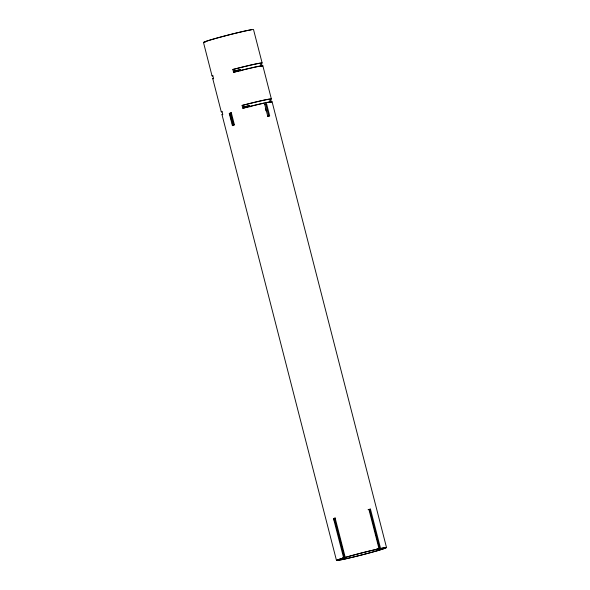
<?xml version="1.0" encoding="UTF-8"?>
<svg xmlns="http://www.w3.org/2000/svg" width="590" height="590" viewBox="0 0 590 590"><rect width="100%" height="100%" fill="white"/><g stroke="black" fill="none" stroke-linecap="round" stroke-linejoin="round"><path stroke-width="0.89" d="M230.085 114.77L230.948 114.512L233.758 125.471M264.512 104.519A24.64 0.944 -14.4 0 1 265.766 104.253L266.628 104.002L269.659 115.802L268.789 116.053A24.64 0.944 -14.4 0 0 267.543 116.319M368.057 509.708L368.92 509.458A25.864 0.996 -14.4 0 1 370.454 509.126L380.55 548.457A25.864 0.996 -14.4 0 1 379.414 550.131L378.603 550.3L378.153 548.553M333.888 519.901L334.751 519.643L344.855 558.973L343.985 559.231L333.498 518.551A25.864 0.996 -14.4 0 1 335.142 518.072L345.239 557.395L346.042 557.226A24.64 0.944 -14.4 0 1 378.153 549.039L379.016 548.781L368.92 509.458M368.588 509.598A24.64 0.944 -14.4 0 1 369.591 509.384L370.454 509.126M344.398 557.712A24.64 0.944 -14.4 0 0 343.314 559.305L342.451 559.556A25.864 0.996 -14.4 0 1 343.594 557.882L344.398 557.712L334.301 518.381L333.498 518.551M378.603 550.3A24.64 0.944 -14.4 0 0 379.687 548.715L380.55 548.457M232.858 69.487L233.839 69.281A24.64 0.944 -14.4 0 1 260.456 63.624L261.429 63.418L262.152 66.228A25.864 0.996 -14.4 0 0 233.581 72.297L232.858 69.487A25.864 0.996 -14.4 0 1 261.429 63.418M233.581 72.297L234.555 72.091A24.64 0.944 -14.4 0 1 250.086 68.241M271.385 102.181A25.864 0.996 -14.4 0 0 242.815 108.258L242.092 105.448L243.065 105.241A24.64 0.944 -14.4 0 1 269.689 99.577L270.663 99.371L271.201 101.48M242.815 108.258L243.788 108.051A24.64 0.944 -14.4 0 1 264.475 103.044M234.473 124.748A24.64 0.944 -14.4 0 0 233.131 125.146L232.32 125.323L229.289 113.523L230.1 113.346A24.64 0.944 -14.4 0 1 231.442 112.948M344.855 558.973A24.64 0.944 -14.4 0 0 376.958 550.787L377.77 550.618L377.32 548.87M262.13 62.983L253.53 29.603A25.864 0.996 -14.4 0 0 226.066 35.592A25.864 0.996 -14.4 0 0 204.096 42.473M262.852 65.792L271.363 98.943M272.086 101.753L386.538 547.623M260.456 63.624L261.178 66.434A24.64 0.944 -14.4 0 0 250.89 68.056M269.689 99.577L270.412 102.387A24.64 0.944 -14.4 0 0 265.411 102.852M265.766 104.253L268.789 116.053M369.591 509.384L379.687 548.715M265.338 108.353L265.994 110.883M376.516 549.039L376.958 550.787M240.691 70.955L240.329 69.554A24.64 0.944 -14.4 0 1 234.636 71.014M249.917 106.915L249.555 105.507A24.64 0.944 -14.4 0 1 243.869 106.974M233.839 69.281L234.555 72.091M243.065 105.241L243.788 108.051M230.1 113.346L233.131 125.146M230.299 115.611L231.811 121.511M232.246 123.192L232.895 125.722M342.864 557.55L343.314 559.305M221.988 114.615L336.47 560.389M212.754 78.654L221.265 111.805M203.462 42.369L212.031 75.852M249.666 105.529A25.864 0.996 -14.4 0 1 244.363 106.893M222.091 111.849A25.864 0.996 -14.4 0 1 221.965 111.377L222.681 114.187A25.864 0.996 -14.4 0 0 222.814 114.652M242.092 105.448A25.864 0.996 -14.4 0 1 270.663 99.371M231.228 112.97A24.64 0.944 -14.4 0 1 229.599 113.324M213.58 78.699A25.864 0.996 -14.4 0 1 213.455 78.227L212.732 75.417A25.864 0.996 -14.4 0 0 212.857 75.889M240.432 69.576A25.864 0.996 -14.4 0 1 235.137 70.94M230.948 114.512A24.64 0.944 -14.4 0 1 229.643 114.792M229.289 113.523A25.864 0.996 -14.4 0 1 231.346 112.919L234.378 124.719A25.864 0.996 -14.4 0 0 232.32 125.323M266.628 104.002A25.864 0.996 -14.4 0 0 264.711 104.408L267.735 116.208A25.864 0.996 -14.4 0 1 269.659 115.802M334.751 519.643A24.64 0.944 -14.4 0 1 334.228 519.76M334.301 518.381A24.64 0.944 -14.4 0 1 335.386 518.064M205.246 42.17A24.64 0.944 -14.4 0 1 222.098 36.691A24.64 0.944 -14.4 0 1 251.193 29.869M377.77 550.618A25.864 0.996 -14.4 0 1 343.985 559.231M345.239 557.395A25.864 0.996 -14.4 0 1 379.016 548.781"/></g></svg>
